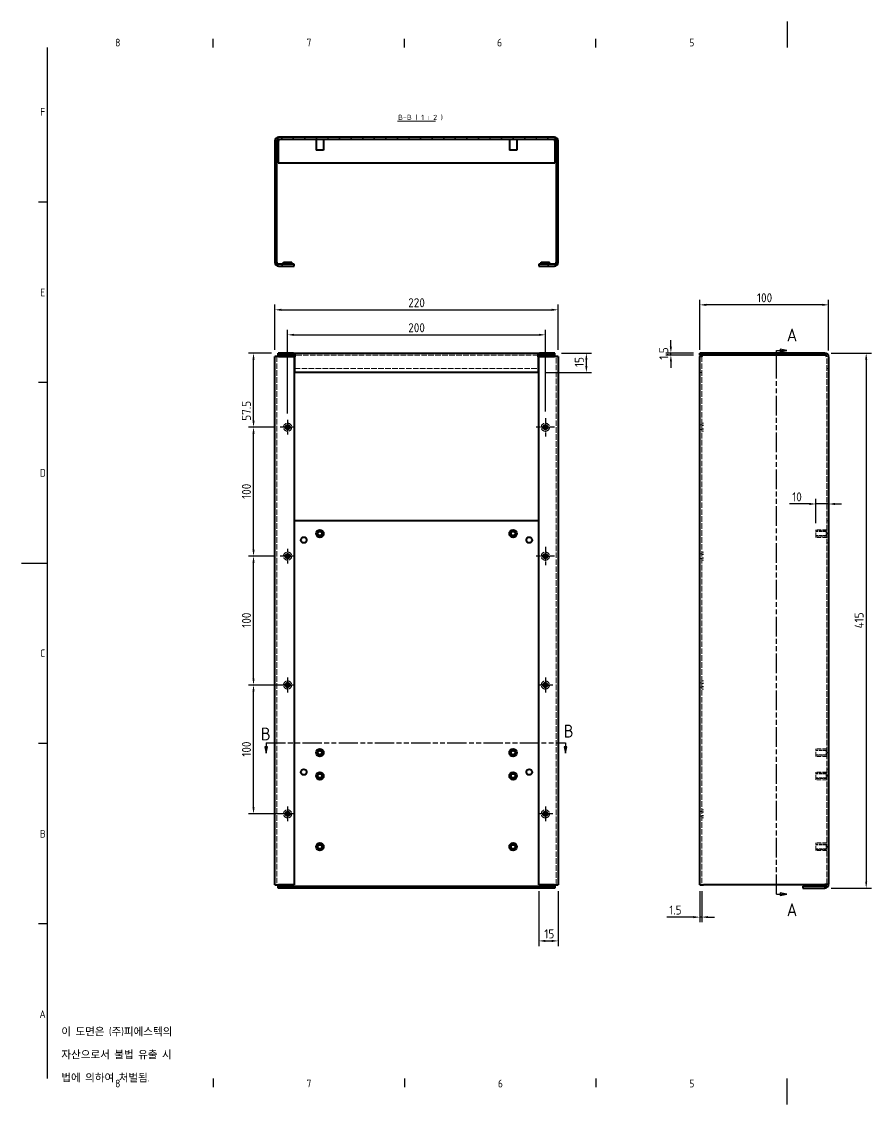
# Model space of a CAD drawing. Header units: millimetres. Extents: x 0 to 1188, y 0 to 840.
# Drawn here: x 0 to 659, y 0 to 840 of the extents above; entities that cross this region are included whole.
import ezdxf

# ---------------------------------------------------------------- set-up
doc = ezdxf.new("R2010")
doc.units = ezdxf.units.MM
doc.header["$LTSCALE"] = 2
for name, pattern in [('CHAIN', [0.3543, 0.2362, -0.0295, 0.0591, -0.0295]), ('DASHED', [0.2067, 0.1654, -0.0413]), ('DOUBLE_DASH_CHAIN', [1.2403, 0.6614, -0.0827, 0.1654, -0.0827, 0.1654, -0.0827])]:
    doc.linetypes.add(name, pattern=pattern)
doc.layers.get('0').update_dxf_attribs({"color": 3, "lineweight": 25})
for name, color, linetype, lineweight in [('가려진 것(ISO)', 2, 'DASHED', 18), ('가려진 좁은 것(ISO)', 2, 'DASHED', 18), ('가시적인 것(ISO)', 3, 'Continuous', 40), ('가시적인 좁은 것(ISO)', 3, 'Continuous', 35), ('경계(ISO)', 7, 'Continuous', 25), ('기호(ISO)', 5, 'Continuous', 25), ('단면선(ISO)', 7, 'CHAIN', 25), ('중심 표식(ISO)', 1, 'Continuous', 25), ('치수(ISO)', 2, 'Continuous', 25), ('해치(ISO)', 7, 'Continuous', 18)]:
    doc.layers.add(name, color=color, linetype=linetype, lineweight=lineweight)
doc.styles.add('문자 텍스트_PSTEK_POSCO', font='isocp.shx')
doc.styles.add('부품번호텍스트_PSTEK_POSCO', font='isocp.shx')
doc.styles.add('치수 텍스트_PSTEK_POSCO', font='isocp.shx')
doc.styles.add('텍스트 스타일466', font='isocp.shx')
doc.dimstyles.new('치수_PSTEK_POSCO', dxfattribs={"dimscale": 2, "dimtxt": 3.5, "dimasz": 2.5, "dimexe": 2, "dimexo": 2.5, "dimgap": 1, "dimtad": 1, "dimrnd": 1e-08, "dimdsep": 46, "dimtxsty": '치수 텍스트_PSTEK_POSCO', "dimcen": 0.09, "dimdle": 10, "dimclrd": 7, "dimclre": 7, "dimclrt": 2, "dimadec": 1, "dimazin": 2, "dimtfac": 1, "dimtmove": 0, "dimatfit": 3, "dimfxl": 0, "dimtolj": 1, "dimlwd": -1, "dimlwe": -1, "dimarcsym": 0})

# ---------------------------------------------------------------- blocks, each defined once
blk = doc.blocks.new('경계 Default Border')
at = {"layer": '경계(ISO)'}
for p, q in [((74.25, 410), (74.25, 413.4)), ((148.5, 410), (148.5, 413.4)), ((222.75, 410), (222.75, 413.4)), ((10, 350), (6.6, 350)), ((10, 280), (6.6, 280)), ((10, 140), (6.6, 140)), ((10, 70), (6.6, 70)), ((74.25, 10), (74.25, 6.6)), ((148.5, 10), (148.5, 6.6)), ((222.75, 10), (222.75, 6.6))]:
    blk.add_line(p, q, dxfattribs=at)
at = {"layer": '경계(ISO)', "flags": 128}
for points in [[(297, 420), (297, 410)], [(10, 10), (10, 410)], [(0, 210), (10, 210)], [(297, 0), (297, 10)]]:
    blk.add_lwpolyline(points, dxfattribs=at)
at = {"layer": '경계(ISO)', "color": 2, "char_height": 3, "attachment_point": 7, "style": '문자 텍스트_PSTEK_POSCO'}
for s, insert in [('8', (36.27, 410.37)), ('7', (110.52, 410.39)), ('6', (184.46, 410.37)), ('5', (259.02, 410.37)), ('F', (7.24, 383.5)), ('E', (7.24, 313.47)), ('D', (7.08, 243.47)), ('C', (7.24, 173.47)), ('B', (7.08, 103.47)), ('A', (6.91, 33.49)), ('8', (36.27, 6.57)), ('7', (110.52, 6.59)), ('6', (184.77, 6.57)), ('5', (259.02, 6.57))]:
    blk.add_mtext(s, dxfattribs=dict(at, insert=insert))
blk = doc.blocks.new('2dTransSection0')
at = {"layer": '단면선(ISO)', "linetype": 'DOUBLE_DASH_CHAIN', "ltscale": 5.760441}
blk.add_line((292.84, 81.49), (292.84, 292.45), dxfattribs=at)
at = {"layer": '단면선(ISO)', "linetype": 'Continuous'}
for p, q in [((292.84, 288.68), (292.84, 292.45)), ((292.84, 292.45), (294.34, 292.45)), ((296.84, 292.45), (294.34, 292.95)), ((294.34, 292.95), (294.34, 291.95)), ((294.34, 292.45), (296.84, 292.45)), ((294.34, 291.95), (296.84, 292.45)), ((292.84, 81.49), (292.84, 85.26)), ((292.84, 81.49), (294.34, 81.49)), ((296.84, 81.49), (294.34, 81.99)), ((294.34, 81.99), (294.34, 80.99)), ((294.34, 81.49), (296.84, 81.49)), ((294.34, 80.99), (296.84, 81.49))]:
    blk.add_line(p, q, dxfattribs=at)
at = {"layer": '단면선(ISO)', "linetype": 'Continuous', "flags": 128}
for points in [[(294.34, 291.95), (296.84, 292.45)], [(294.34, 80.99), (296.84, 81.49)]]:
    blk.add_lwpolyline(points, dxfattribs=at)
at = {"layer": '단면선(ISO)'}
for points in [[(294.34, 291.95), (296.84, 292.45), (294.34, 292.95), (294.34, 291.95)], [(294.34, 80.99), (296.84, 81.49), (294.34, 81.99), (294.34, 80.99)]]:
    blk.add_solid(points, dxfattribs=at)
at = {"layer": '단면선(ISO)', "char_height": 5, "attachment_point": 7, "style": '부품번호텍스트_PSTEK_POSCO'}
for insert in [(296.87, 295.95), (296.87, 72.97)]:
    blk.add_mtext('A', dxfattribs=dict(at, insert=insert))
blk = doc.blocks.new('*D23')
at = {"layer": 'Defpoints', "color": 0}
for p in [(179.93, 325.34), (206.4, 325.34), (206.4, 225.34)]:
    blk.add_point(p, dxfattribs=at)
at = {"layer": '치수(ISO)', "color": 7}
for p, q in [((201.4, 325.34), (175.93, 325.34)), ((179.93, 230.34), (179.93, 320.34)), ((201.4, 225.34), (175.93, 225.34))]:
    blk.add_line(p, q, dxfattribs=at)
for points in [[(179.1, 320.34), (180.76, 320.34), (179.93, 325.34)], [(179.1, 230.34), (180.76, 230.34), (179.93, 225.34)]]:
    blk.add_solid(points, dxfattribs=at)
at = {"layer": '치수(ISO)', "color": 2, "insert": (174.43, 269.72), "char_height": 7, "attachment_point": 4, "rotation": 90, "style": '치수 텍스트_PSTEK_POSCO'}
blk.add_mtext('\\A1;100', dxfattribs=at)
blk = doc.blocks.new('*D24')
at = {"layer": 'Defpoints', "color": 0}
for p in [(179.93, 582.84), (198.96, 582.84), (200.65, 525.34)]:
    blk.add_point(p, dxfattribs=at)
at = {"layer": '치수(ISO)', "color": 7}
for p, q in [((193.96, 582.84), (175.93, 582.84)), ((179.93, 530.34), (179.93, 577.84)), ((195.65, 525.34), (175.93, 525.34))]:
    blk.add_line(p, q, dxfattribs=at)
for points in [[(179.1, 577.84), (180.76, 577.84), (179.93, 582.84)], [(179.1, 530.34), (180.76, 530.34), (179.93, 525.34)]]:
    blk.add_solid(points, dxfattribs=at)
at = {"layer": '치수(ISO)', "color": 2, "insert": (174.43, 530.37), "char_height": 7, "attachment_point": 4, "rotation": 90, "style": '치수 텍스트_PSTEK_POSCO'}
blk.add_mtext('\\A1;57.5', dxfattribs=at)
blk = doc.blocks.new('*D25')
at = {"layer": 'Defpoints', "color": 0}
for p in [(179.93, 525.34), (200.65, 525.34), (200.65, 425.34)]:
    blk.add_point(p, dxfattribs=at)
at = {"layer": '치수(ISO)', "color": 7}
for p, q in [((195.65, 525.34), (175.93, 525.34)), ((179.93, 430.34), (179.93, 520.34)), ((195.65, 425.34), (175.93, 425.34))]:
    blk.add_line(p, q, dxfattribs=at)
for points in [[(179.1, 520.34), (180.76, 520.34), (179.93, 525.34)], [(179.1, 430.34), (180.76, 430.34), (179.93, 425.34)]]:
    blk.add_solid(points, dxfattribs=at)
at = {"layer": '치수(ISO)', "color": 2, "insert": (174.43, 469.76), "char_height": 7, "attachment_point": 4, "rotation": 90, "style": '치수 텍스트_PSTEK_POSCO'}
blk.add_mtext('\\A1;100', dxfattribs=at)
blk = doc.blocks.new('*D26')
at = {"layer": 'Defpoints', "color": 0}
for p in [(179.93, 425.34), (200.65, 425.34), (206.4, 325.34)]:
    blk.add_point(p, dxfattribs=at)
at = {"layer": '치수(ISO)', "color": 7}
for p, q in [((195.65, 425.34), (175.93, 425.34)), ((179.93, 330.34), (179.93, 420.34)), ((201.4, 325.34), (175.93, 325.34))]:
    blk.add_line(p, q, dxfattribs=at)
for points in [[(179.1, 420.34), (180.76, 420.34), (179.93, 425.34)], [(179.1, 330.34), (180.76, 330.34), (179.93, 325.34)]]:
    blk.add_solid(points, dxfattribs=at)
at = {"layer": '치수(ISO)', "color": 2, "insert": (174.43, 369.76), "char_height": 7, "attachment_point": 4, "rotation": 90, "style": '치수 텍스트_PSTEK_POSCO'}
blk.add_mtext('\\A1;100', dxfattribs=at)
blk = doc.blocks.new('*D27')
at = {"layer": 'Defpoints', "color": 0}
for p in [(406.4, 597.02), (206.4, 531.09), (406.4, 532.49)]:
    blk.add_point(p, dxfattribs=at)
at = {"layer": '치수(ISO)', "color": 7}
for p, q in [((206.4, 536.09), (206.4, 601.02)), ((211.4, 597.02), (401.4, 597.02)), ((406.4, 537.49), (406.4, 601.02))]:
    blk.add_line(p, q, dxfattribs=at)
for points in [[(211.4, 597.85), (211.4, 596.19), (206.4, 597.02)], [(401.4, 597.85), (401.4, 596.19), (406.4, 597.02)]]:
    blk.add_solid(points, dxfattribs=at)
at = {"layer": '치수(ISO)', "color": 2, "insert": (300, 602.52), "char_height": 7, "attachment_point": 4, "style": '치수 텍스트_PSTEK_POSCO'}
blk.add_mtext('\\A1;200', dxfattribs=at)
blk = doc.blocks.new('*D28')
at = {"layer": 'Defpoints', "color": 0}
for p in [(416.4, 616.43), (196.4, 580.28), (416.4, 580.28)]:
    blk.add_point(p, dxfattribs=at)
at = {"layer": '치수(ISO)', "color": 7}
for p, q in [((196.4, 585.28), (196.4, 620.43)), ((201.4, 616.43), (411.4, 616.43)), ((416.4, 585.28), (416.4, 620.43))]:
    blk.add_line(p, q, dxfattribs=at)
for points in [[(201.4, 617.27), (201.4, 615.6), (196.4, 616.43)], [(411.4, 617.27), (411.4, 615.6), (416.4, 616.43)]]:
    blk.add_solid(points, dxfattribs=at)
at = {"layer": '치수(ISO)', "color": 2, "insert": (300, 621.93), "char_height": 7, "attachment_point": 4, "style": '치수 텍스트_PSTEK_POSCO'}
blk.add_mtext('\\A1;220', dxfattribs=at)
blk = doc.blocks.new('*D29')
at = {"layer": 'Defpoints', "color": 0}
for p in [(526.23, 620.28), (526.23, 580.28), (626.23, 579.84)]:
    blk.add_point(p, dxfattribs=at)
at = {"layer": '치수(ISO)', "color": 7}
for p, q in [((526.23, 585.28), (526.23, 624.28)), ((626.23, 584.84), (626.23, 624.28)), ((621.23, 620.28), (531.23, 620.28))]:
    blk.add_line(p, q, dxfattribs=at)
for points in [[(531.23, 621.12), (531.23, 619.45), (526.23, 620.28)], [(621.23, 621.12), (621.23, 619.45), (626.23, 620.28)]]:
    blk.add_solid(points, dxfattribs=at)
at = {"layer": '치수(ISO)', "color": 2, "insert": (570.63, 625.78), "char_height": 7, "attachment_point": 4, "style": '치수 텍스트_PSTEK_POSCO'}
blk.add_mtext('\\A1;100', dxfattribs=at)
blk = doc.blocks.new('*D30')
at = {"layer": 'Defpoints', "color": 0}
for p in [(413.83, 582.84), (438.21, 582.84), (400.9, 567.84)]:
    blk.add_point(p, dxfattribs=at)
at = {"layer": '치수(ISO)', "color": 7}
for p, q in [((418.83, 582.84), (442.21, 582.84)), ((438.21, 572.84), (438.21, 577.84)), ((405.9, 567.84), (442.21, 567.84))]:
    blk.add_line(p, q, dxfattribs=at)
for points in [[(437.38, 577.84), (439.04, 577.84), (438.21, 582.84)], [(437.38, 572.84), (439.04, 572.84), (438.21, 567.84)]]:
    blk.add_solid(points, dxfattribs=at)
at = {"layer": '치수(ISO)', "color": 2, "insert": (432.71, 572.05), "char_height": 7, "attachment_point": 4, "rotation": 90, "style": '치수 텍스트_PSTEK_POSCO'}
blk.add_mtext('\\A1;15', dxfattribs=at)
blk = doc.blocks.new('*D31')
at = {"layer": 'Defpoints', "color": 0}
for p in [(623.23, 582.84), (623.23, 167.84), (655.36, 167.84)]:
    blk.add_point(p, dxfattribs=at)
at = {"layer": '치수(ISO)', "color": 7}
for p, q in [((628.23, 582.84), (659.36, 582.84)), ((655.36, 577.84), (655.36, 172.84)), ((628.23, 167.84), (659.36, 167.84))]:
    blk.add_line(p, q, dxfattribs=at)
for points in [[(654.53, 577.84), (656.19, 577.84), (655.36, 582.84)], [(654.53, 172.84), (656.19, 172.84), (655.36, 167.84)]]:
    blk.add_solid(points, dxfattribs=at)
at = {"layer": '치수(ISO)', "color": 2, "insert": (649.86, 369.25), "char_height": 7, "attachment_point": 4, "rotation": 90, "style": '치수 텍스트_PSTEK_POSCO'}
blk.add_mtext('\\A1;415', dxfattribs=at)
blk = doc.blocks.new('*D41')
at = {"layer": 'Defpoints', "color": 0}
for p in [(401.4, 170.41), (416.4, 170.41), (416.4, 126.79)]:
    blk.add_point(p, dxfattribs=at)
at = {"layer": '치수(ISO)', "color": 7}
for p, q in [((401.4, 165.41), (401.4, 122.79)), ((416.4, 165.41), (416.4, 122.79)), ((406.4, 126.79), (411.4, 126.79))]:
    blk.add_line(p, q, dxfattribs=at)
for points in [[(406.4, 127.62), (406.4, 125.95), (401.4, 126.79)], [(411.4, 127.62), (411.4, 125.95), (416.4, 126.79)]]:
    blk.add_solid(points, dxfattribs=at)
at = {"layer": '치수(ISO)', "color": 2, "insert": (405.6, 132.29), "char_height": 7, "attachment_point": 4, "style": '치수 텍스트_PSTEK_POSCO'}
blk.add_mtext('\\A1;15', dxfattribs=at)
blk = doc.blocks.new('*D42')
at = {"layer": 'Defpoints', "color": 0}
for p in [(526.23, 170.41), (527.73, 170.41), (527.73, 145.26)]:
    blk.add_point(p, dxfattribs=at)
at = {"layer": '치수(ISO)', "color": 7}
for p, q in [((526.23, 165.41), (526.23, 141.26)), ((527.73, 165.41), (527.73, 141.26)), ((521.23, 145.26), (500.53, 145.26)), ((527.73, 145.26), (526.23, 145.26)), ((532.73, 145.26), (537.73, 145.26))]:
    blk.add_line(p, q, dxfattribs=at)
for points in [[(521.23, 146.09), (521.23, 144.42), (526.23, 145.26)], [(532.73, 146.09), (532.73, 144.42), (527.73, 145.26)]]:
    blk.add_solid(points, dxfattribs=at)
at = {"layer": '치수(ISO)', "color": 2, "insert": (502.53, 150.76), "char_height": 7, "attachment_point": 4, "style": '치수 텍스트_PSTEK_POSCO'}
blk.add_mtext('\\A1;1.5', dxfattribs=at)
blk = doc.blocks.new('*D43')
at = {"layer": 'Defpoints', "color": 0}
for p in [(503.8, 582.84), (526.23, 582.84), (526.23, 581.34)]:
    blk.add_point(p, dxfattribs=at)
at = {"layer": '치수(ISO)', "color": 7}
for p, q in [((503.8, 587.84), (503.8, 592.84)), ((521.23, 582.84), (499.8, 582.84)), ((521.23, 581.34), (499.8, 581.34)), ((503.8, 581.34), (503.8, 582.84)), ((503.8, 576.34), (503.8, 571.34))]:
    blk.add_line(p, q, dxfattribs=at)
for points in [[(502.96, 587.84), (504.63, 587.84), (503.8, 582.84)], [(502.96, 576.34), (504.63, 576.34), (503.8, 581.34)]]:
    blk.add_solid(points, dxfattribs=at)
at = {"layer": '치수(ISO)', "color": 2, "insert": (498.3, 577.75), "char_height": 7, "attachment_point": 4, "rotation": 90, "style": '치수 텍스트_PSTEK_POSCO'}
blk.add_mtext('\\A1;1.5', dxfattribs=at)
blk = doc.blocks.new('*D44')
at = {"layer": 'Defpoints', "color": 0}
for p in [(626.23, 465.79), (616.23, 445.79), (626.23, 413.84)]:
    blk.add_point(p, dxfattribs=at)
at = {"layer": '치수(ISO)', "color": 7}
for p, q in [((611.23, 465.79), (595.93, 465.79)), ((616.23, 450.79), (616.23, 469.79)), ((626.23, 465.79), (616.23, 465.79)), ((631.23, 465.79), (636.23, 465.79))]:
    blk.add_line(p, q, dxfattribs=at)
for points in [[(611.23, 466.63), (611.23, 464.96), (616.23, 465.79)], [(631.23, 466.63), (631.23, 464.96), (626.23, 465.79)]]:
    blk.add_solid(points, dxfattribs=at)
at = {"layer": '치수(ISO)', "color": 2, "insert": (597.93, 471.29), "char_height": 7, "attachment_point": 4, "style": '치수 텍스트_PSTEK_POSCO'}
blk.add_mtext('\\A1;10', dxfattribs=at)
blk = doc.blocks.new('2dTransSection1')
at = {"layer": '단면선(ISO)', "linetype": 'Continuous'}
for p, q in [((94.4, 138.7), (94.9, 136.2)), ((95.4, 138.7), (94.4, 138.7)), ((94.9, 140.2), (98.55, 140.2)), ((94.9, 140.2), (94.9, 138.7)), ((94.9, 138.7), (94.9, 136.2)), ((94.9, 136.2), (95.4, 138.7)), ((207.31, 140.2), (210.97, 140.2)), ((210.47, 138.7), (210.97, 136.2)), ((211.47, 138.7), (210.47, 138.7)), ((210.97, 140.2), (210.97, 138.7)), ((210.97, 138.7), (210.97, 136.2)), ((210.97, 136.2), (211.47, 138.7))]:
    blk.add_line(p, q, dxfattribs=at)
at = {"layer": '단면선(ISO)', "linetype": 'DOUBLE_DASH_CHAIN', "ltscale": 5.664881}
blk.add_line((94.9, 140.2), (210.97, 140.2), dxfattribs=at)
at = {"layer": '단면선(ISO)', "linetype": 'Continuous', "flags": 128}
for points in [[(94.4, 138.7), (94.9, 136.2)], [(210.47, 138.7), (210.97, 136.2)]]:
    blk.add_lwpolyline(points, dxfattribs=at)
at = {"layer": '단면선(ISO)'}
for points in [[(94.4, 138.7), (94.9, 136.2), (95.4, 138.7), (94.4, 138.7)], [(210.47, 138.7), (210.97, 136.2), (211.47, 138.7), (210.47, 138.7)]]:
    blk.add_solid(points, dxfattribs=at)
at = {"layer": '단면선(ISO)', "char_height": 5, "attachment_point": 7, "style": '부품번호텍스트_PSTEK_POSCO'}
for insert in [(210.33, 142.28), (92.81, 141.18)]:
    blk.add_mtext('B', dxfattribs=dict(at, insert=insert))

msp = doc.modelspace()

# ---------------------------------------------------------------- hatches: boundary and pattern name
at = {"layer": '해치(ISO)'}
h = msp.add_hatch(dxfattribs=at)
h.set_pattern_fill('ANSI31', color=256, scale=50.8, style=0)
h.set_pattern_definition([(45, (0, 0), (-4.49013, 4.49013), [])])
edge = h.paths.add_edge_path()
edge.add_line((211.395, 651.848), (199.395, 651.848))
edge.add_ellipse((199.395, 653.348), major_axis=(0, -1.5), ratio=1, start_angle=270, end_angle=360, ccw=False)
edge.add_line((197.895, 653.348), (197.895, 747.348))
edge.add_ellipse((199.395, 747.348), major_axis=(-1.5, 0), ratio=1, start_angle=270, end_angle=360, ccw=False)
edge.add_line((199.395, 748.848), (413.395, 748.848))
edge.add_ellipse((413.395, 747.348), major_axis=(0, 1.5), ratio=1, start_angle=270, end_angle=360, ccw=False)
edge.add_line((414.895, 747.348), (414.895, 653.348))
edge.add_ellipse((413.395, 653.348), major_axis=(1.5, 0), ratio=1, start_angle=270, end_angle=360, ccw=False)
edge.add_line((413.395, 651.848), (401.395, 651.848))
edge.add_line((401.395, 651.848), (401.395, 650.348))
edge.add_line((401.395, 650.348), (413.395, 650.348))
edge.add_ellipse((413.395, 653.348), major_axis=(0, -3), ratio=1, start_angle=0, end_angle=90)
edge.add_line((416.395, 653.348), (416.395, 747.348))
edge.add_ellipse((413.395, 747.348), major_axis=(3, 0), ratio=1, start_angle=0, end_angle=90)
edge.add_line((413.395, 750.348), (199.395, 750.348))
edge.add_ellipse((199.395, 747.348), major_axis=(0, 3), ratio=1, start_angle=0, end_angle=90)
edge.add_line((196.395, 747.348), (196.395, 653.348))
edge.add_ellipse((199.395, 653.348), major_axis=(-3, 0), ratio=1, start_angle=0, end_angle=90)
edge.add_line((199.395, 650.348), (211.395, 650.348))
edge.add_line((211.395, 650.348), (211.395, 651.848))

# ---------------------------------------------------------------- linework, layer by layer
at = {"layer": '가려진 것(ISO)', "ltscale": 13.045816}
for p, q in [((197.895, 580.284), (197.895, 170.405)), ((414.895, 170.405), (414.895, 580.284)), ((527.735, 580.284), (527.735, 170.405))]:
    msp.add_line(p, q, dxfattribs=at)
at = {"layer": '가려진 것(ISO)', "ltscale": 1.428422}
for p, q in [((199.395, 581.344), (199.395, 582.844)), ((413.395, 581.344), (413.395, 582.844)), ((529.235, 582.844), (529.235, 581.344)), ((527.735, 567.844), (526.235, 567.844)), ((624.735, 570.844), (626.235, 570.844)), ((527.735, 527.094), (526.235, 527.094)), ((527.735, 523.594), (526.235, 523.594)), ((527.735, 528.494), (529.235, 528.494)), ((529.235, 526.844), (527.735, 526.844)), ((527.735, 526.574), (529.235, 526.574)), ((527.735, 524.115), (529.235, 524.115)), ((527.735, 523.844), (529.235, 523.844)), ((527.735, 522.194), (529.235, 522.194)), ((624.735, 452.844), (626.235, 452.844)), ((626.235, 440.094), (624.735, 440.094)), ((527.735, 428.494), (529.235, 428.494)), ((626.235, 435.594), (624.735, 435.594)), ((527.735, 427.094), (526.235, 427.094)), ((527.735, 423.594), (526.235, 423.594)), ((529.235, 426.844), (527.735, 426.844)), ((527.735, 426.574), (529.235, 426.574)), ((527.735, 424.115), (529.235, 424.115)), ((527.735, 423.844), (529.235, 423.844)), ((527.735, 422.194), (529.235, 422.194)), ((527.735, 328.494), (529.235, 328.494)), ((527.735, 327.094), (526.235, 327.094)), ((527.735, 323.594), (526.235, 323.594)), ((529.235, 326.844), (527.735, 326.844)), ((527.735, 326.574), (529.235, 326.574)), ((527.735, 324.115), (529.235, 324.115)), ((527.735, 323.844), (529.235, 323.844)), ((527.735, 322.194), (529.235, 322.194)), ((626.235, 260.094), (624.735, 260.094)), ((626.235, 255.594), (624.735, 255.594)), ((527.735, 227.094), (526.235, 227.094)), ((527.735, 228.494), (529.235, 228.494)), ((529.235, 226.844), (527.735, 226.844)), ((527.735, 223.594), (526.235, 223.594)), ((527.735, 226.574), (529.235, 226.574)), ((527.735, 224.115), (529.235, 224.115)), ((527.735, 223.844), (529.235, 223.844)), ((527.735, 222.194), (529.235, 222.194)), ((199.395, 169.344), (199.395, 167.844)), ((413.395, 169.344), (413.395, 167.844))]:
    msp.add_line(p, q, dxfattribs=at)
at = {"layer": '가려진 것(ISO)', "ltscale": 13.062409}
for p, q in [((400.895, 581.344), (211.895, 581.344)), ((211.895, 570.844), (400.895, 570.844))]:
    msp.add_line(p, q, dxfattribs=at)
at = {"layer": '가려진 것(ISO)', "ltscale": 13.017849}
msp.add_line((624.735, 170.844), (624.735, 579.844), dxfattribs=at)
at = {"layer": '가려진 것(ISO)', "ltscale": 11.209118}
for p, q in [((616.235, 439.894), (616.235, 445.794)), ((616.235, 269.894), (616.235, 275.794)), ((616.235, 251.894), (616.235, 257.794)), ((616.235, 196.894), (616.235, 202.794))]:
    msp.add_line(p, q, dxfattribs=at)
at = {"layer": '가려진 것(ISO)', "ltscale": 10.2806}
for p, q in [((624.735, 445.794), (616.235, 445.794)), ((624.735, 439.894), (616.235, 439.894)), ((624.735, 275.794), (616.235, 275.794)), ((624.735, 269.894), (616.235, 269.894)), ((624.735, 257.794), (616.235, 257.794)), ((624.735, 251.894), (616.235, 251.894)), ((624.735, 202.794), (616.235, 202.794)), ((624.735, 196.894), (616.235, 196.894))]:
    msp.add_line(p, q, dxfattribs=at)
at = {"layer": '가려진 것(ISO)', "ltscale": 7.618686}
for p, q in [((624.235, 444.844), (616.235, 444.844)), ((624.235, 444.465), (616.235, 444.465)), ((624.235, 441.223), (616.235, 441.223)), ((616.235, 440.844), (624.235, 440.844)), ((624.235, 274.844), (616.235, 274.844)), ((624.235, 274.465), (616.235, 274.465)), ((624.235, 271.223), (616.235, 271.223)), ((616.235, 270.844), (624.235, 270.844)), ((624.235, 256.844), (616.235, 256.844)), ((624.235, 256.465), (616.235, 256.465)), ((624.235, 253.223), (616.235, 253.223)), ((616.235, 252.844), (624.235, 252.844)), ((624.235, 201.844), (616.235, 201.844)), ((624.235, 201.465), (616.235, 201.465)), ((624.235, 198.223), (616.235, 198.223)), ((616.235, 197.844), (624.235, 197.844))]:
    msp.add_line(p, q, dxfattribs=at)
at = {"layer": '가려진 것(ISO)', "ltscale": 5.983681}
for p, q in [((624.235, 444.844), (624.235, 440.844)), ((624.235, 274.844), (624.235, 270.844)), ((624.235, 256.844), (624.235, 252.844)), ((624.235, 201.844), (624.235, 197.844))]:
    msp.add_line(p, q, dxfattribs=at)
at = {"layer": '가려진 것(ISO)', "ltscale": 1.800898}
for p, q in [((625.209, 442.844), (624.235, 444.465)), ((625.209, 442.844), (624.235, 441.223)), ((625.209, 272.844), (624.235, 274.465)), ((625.209, 272.844), (624.235, 271.223)), ((625.209, 254.844), (624.235, 256.465)), ((625.209, 254.844), (624.235, 253.223)), ((625.209, 199.844), (624.235, 201.465)), ((625.209, 199.844), (624.235, 198.223))]:
    msp.add_line(p, q, dxfattribs=at)
at = {"layer": '가려진 것(ISO)', "ltscale": 11.969058}
for centre in [(206.395, 525.344), (406.395, 525.344), (206.395, 425.344), (406.395, 425.344), (206.395, 325.344), (406.395, 325.344), (206.395, 225.344), (406.395, 225.344)]:
    msp.add_circle(centre, 3.15, dxfattribs=at)
at = {"layer": '가려진 것(ISO)', "ltscale": 0.419815}
msp.add_arc((529.235, 579.844), 3, 171.578942, 180, dxfattribs=at)
at = {"layer": '가려진 것(ISO)', "ltscale": 2.991791}
msp.add_arc((529.235, 579.844), 3, 90, 150, dxfattribs=at)
at = {"layer": '가려진 것(ISO)', "ltscale": 0.42453}
msp.add_arc((529.235, 579.844), 1.5, 162.968752, 180, dxfattribs=at)
at = {"layer": '가려진 좁은 것(ISO)', "ltscale": 1.428422}
msp.add_line((527.735, 579.844), (526.235, 579.844), dxfattribs=at)
at = {"layer": '가시적인 것(ISO)'}
for p, q in [((413.395, 750.348), (199.395, 750.348)), ((199.395, 748.848), (413.395, 748.848)), ((199.395, 748.848), (199.395, 747.348)), ((228.445, 748.848), (228.445, 740.348)), ((234.345, 748.848), (234.345, 740.348)), ((378.445, 748.848), (378.445, 740.348)), ((384.345, 748.848), (384.345, 740.348)), ((413.395, 748.848), (413.395, 747.348)), ((196.395, 747.348), (196.395, 653.348)), ((197.895, 653.348), (197.895, 747.348)), ((198.956, 747.348), (198.956, 730.348)), ((199.395, 747.348), (198.956, 747.348)), ((234.345, 740.348), (228.445, 740.348)), ((384.345, 740.348), (378.445, 740.348)), ((413.395, 747.348), (413.835, 747.348)), ((413.835, 747.348), (413.835, 730.348)), ((414.895, 747.348), (414.895, 653.348)), ((416.395, 653.348), (416.395, 747.348)), ((198.956, 730.348), (413.835, 730.348)), ((211.395, 651.848), (199.395, 651.848)), ((199.395, 650.348), (211.395, 650.348)), ((203.245, 653.348), (209.545, 653.348)), ((203.245, 651.848), (203.245, 653.348)), ((209.545, 651.848), (209.545, 653.348)), ((211.395, 650.348), (211.395, 651.848)), ((413.395, 651.848), (401.395, 651.848)), ((401.395, 651.848), (401.395, 650.348)), ((401.395, 650.348), (413.395, 650.348)), ((403.245, 653.348), (409.545, 653.348)), ((403.245, 651.848), (403.245, 653.348)), ((409.545, 651.848), (409.545, 653.348)), ((199.395, 580.284), (196.395, 580.284)), ((196.395, 170.405), (196.395, 580.284)), ((210.895, 582.844), (198.956, 582.844)), ((198.956, 581.344), (198.956, 582.844)), ((210.895, 581.344), (198.956, 581.344)), ((199.395, 580.284), (199.395, 581.344)), ((199.395, 580.284), (211.395, 580.284)), ((210.895, 582.844), (211.895, 582.844)), ((210.895, 581.344), (210.895, 582.844)), ((211.895, 581.344), (210.895, 581.344)), ((211.395, 580.284), (211.395, 170.405)), ((211.895, 582.844), (400.895, 582.844)), ((211.895, 582.844), (211.895, 579.844)), ((211.895, 567.844), (211.895, 579.844)), ((400.895, 579.844), (400.895, 582.844)), ((400.895, 582.844), (401.895, 582.844)), ((401.895, 581.344), (400.895, 581.344)), ((400.895, 579.844), (400.895, 567.844)), ((401.395, 580.284), (413.395, 580.284)), ((401.395, 170.405), (401.395, 580.284)), ((401.895, 582.844), (401.895, 581.344)), ((413.835, 582.844), (401.895, 582.844)), ((413.835, 581.344), (401.895, 581.344)), ((413.395, 580.284), (413.395, 581.344)), ((416.395, 580.284), (413.395, 580.284)), ((413.835, 581.344), (413.835, 582.844)), ((416.395, 580.284), (416.395, 170.405)), ((623.235, 582.844), (526.235, 582.844)), ((526.235, 581.344), (526.235, 582.844)), ((623.235, 581.344), (526.235, 581.344)), ((526.235, 170.405), (526.235, 580.284)), ((623.235, 581.344), (623.235, 582.844)), ((626.235, 579.844), (626.235, 170.844)), ((211.395, 570.844), (211.895, 570.844)), ((400.895, 567.844), (211.895, 567.844)), ((400.895, 570.844), (401.395, 570.844)), ((401.395, 452.844), (211.395, 452.844)), ((196.395, 170.405), (199.395, 170.405)), ((198.956, 169.344), (413.835, 169.344)), ((198.956, 167.844), (198.956, 169.344)), ((199.395, 170.405), (199.395, 169.344)), ((211.395, 170.405), (199.395, 170.405)), ((413.395, 170.405), (401.395, 170.405)), ((413.395, 170.405), (413.395, 169.344)), ((413.395, 170.405), (416.395, 170.405)), ((413.835, 169.344), (413.835, 167.844)), ((526.235, 170.405), (529.235, 170.405)), ((623.235, 170.405), (529.235, 170.405)), ((623.235, 169.344), (606.235, 169.344)), ((606.235, 169.344), (606.235, 167.844)), ((623.235, 170.844), (623.235, 170.405)), ((623.235, 170.844), (626.235, 170.844)), ((623.235, 169.344), (623.235, 167.844)), ((413.835, 167.844), (198.956, 167.844)), ((606.235, 167.844), (623.235, 167.844))]:
    msp.add_line(p, q, dxfattribs=at)
for centre, radius in [((206.395, 525.344), 1.75), ((206.395, 525.344), 1.23), ((406.395, 525.344), 1.75), ((406.395, 525.344), 1.23), ((231.395, 442.844), 2.95), ((381.395, 442.844), 2.95), ((218.895, 437.844), 2.25), ((231.395, 442.844), 1.621), ((381.395, 442.844), 1.621), ((393.895, 437.844), 2.25), ((206.395, 425.344), 1.75), ((206.395, 425.344), 1.23), ((406.395, 425.344), 1.75), ((406.395, 425.344), 1.23), ((206.395, 325.344), 1.75), ((206.395, 325.344), 1.23), ((406.395, 325.344), 1.75), ((406.395, 325.344), 1.23), ((231.395, 272.844), 2.95), ((231.395, 272.844), 1.621), ((381.395, 272.844), 2.95), ((381.395, 272.844), 1.621), ((218.895, 257.844), 2.25), ((231.395, 254.844), 2.95), ((231.395, 254.844), 1.621), ((381.395, 254.844), 2.95), ((381.395, 254.844), 1.621), ((393.895, 257.844), 2.25), ((206.395, 225.344), 1.75), ((406.395, 225.344), 1.75), ((206.395, 225.344), 1.23), ((406.395, 225.344), 1.23), ((231.395, 199.844), 2.95), ((381.395, 199.844), 2.95), ((231.395, 199.844), 1.621), ((381.395, 199.844), 1.621)]:
    msp.add_circle(centre, radius, dxfattribs=at)
for centre, radius, start, end in [((199.395, 747.348), 3, 90, 180), ((199.395, 747.348), 1.5, 90, 180), ((413.395, 747.348), 3, 0, 90), ((413.395, 747.348), 1.5, 0, 90), ((199.395, 653.348), 3, 180, 270), ((199.395, 653.348), 1.5, 180, 270), ((413.395, 653.348), 1.5, 270, 0), ((413.395, 653.348), 3, 270, 0), ((529.235, 579.844), 3, 150, 171.578942), ((529.235, 579.844), 1.5, 90, 162.968752), ((623.235, 579.844), 3, 0, 90), ((623.235, 579.844), 1.5, 0, 90), ((623.235, 170.844), 3, 270, 0), ((623.235, 170.844), 1.5, 270, 0)]:
    msp.add_arc(centre, radius, start, end, dxfattribs=at)
at = {"layer": '가시적인 좁은 것(ISO)'}
for centre, radius, start, end in [((206.395, 525.344), 1.5, 280, 190), ((406.395, 525.344), 1.5, 280, 190), ((231.395, 442.844), 2, 350, 260), ((381.395, 442.844), 2, 350, 260), ((206.395, 425.344), 1.5, 280, 190), ((406.395, 425.344), 1.5, 280, 190), ((206.395, 325.344), 1.5, 280, 190), ((406.395, 325.344), 1.5, 280, 190), ((231.395, 272.844), 2, 350, 260), ((381.395, 272.844), 2, 350, 260), ((231.395, 254.844), 2, 350, 260), ((381.395, 254.844), 2, 350, 260), ((206.395, 225.344), 1.5, 280, 190), ((406.395, 225.344), 1.5, 280, 190), ((231.395, 199.844), 2, 350, 260), ((381.395, 199.844), 2, 350, 260)]:
    msp.add_arc(centre, radius, start, end, dxfattribs=at)
at = {"layer": '기호(ISO)', "color": 7, "lineweight": 18}
msp.add_line((291.725, 762.906), (321.065, 762.906), dxfattribs=at)
at = {"layer": '중심 표식(ISO)', "linetype": 'CHAIN', "ltscale": 6.389343}
for p, q in [((206.395, 531.094), (206.395, 519.594)), ((212.145, 525.344), (200.645, 525.344)), ((206.395, 431.094), (206.395, 419.594)), ((212.145, 425.344), (200.645, 425.344)), ((206.395, 331.094), (206.395, 319.594)), ((406.395, 331.094), (406.395, 319.594)), ((212.145, 325.344), (200.645, 325.344)), ((412.145, 325.344), (400.645, 325.344)), ((206.395, 231.094), (206.395, 219.594)), ((406.395, 231.094), (406.395, 219.594)), ((212.145, 225.344), (200.645, 225.344)), ((412.145, 225.344), (400.645, 225.344))]:
    msp.add_line(p, q, dxfattribs=at)
at = {"layer": '중심 표식(ISO)', "linetype": 'CHAIN', "ltscale": 7.945033}
for p, q in [((406.395, 532.494), (406.395, 518.194)), ((413.545, 525.344), (399.245, 525.344)), ((406.395, 432.494), (406.395, 418.194)), ((413.545, 425.344), (399.245, 425.344))]:
    msp.add_line(p, q, dxfattribs=at)

# ---------------------------------------------------------------- block references
at = {"xscale": 2, "yscale": 2, "zscale": 2}
msp.add_blockref('경계 Default Border', (0, 0), dxfattribs=at)
at = {"layer": '단면선(ISO)', "xscale": 2, "yscale": 2, "zscale": 2}
for name in ['2dTransSection0', '2dTransSection1']:
    msp.add_blockref(name, (0, 0), dxfattribs=at)

# ---------------------------------------------------------------- texts
at = {"layer": '기호(ISO)', "color": 7, "insert": (292.141, 763.348), "char_height": 4, "attachment_point": 7, "style": '텍스트 스타일466'}
msp.add_mtext('B-B ( 1 : 2 )', dxfattribs=at)
at = {"layer": '기호(ISO)', "color": 7, "insert": (30.789, 38.294), "char_height": 6, "width": 103.28011, "attachment_point": 4, "line_spacing_factor": 1.78626, "style": '문자 텍스트_PSTEK_POSCO'}
msp.add_mtext('{이 도면은 (주)피에스텍의\\P자산으로서 불법 유출 시 \\P법에 의하여 처벌됨.}', dxfattribs=at)

# ---------------------------------------------------------------- dimensions: what is measured, and where the dimension line sits
at = {"layer": '치수(ISO)', "color": 7}
for base, p1, p2, angle, override, picture, middle in [((526.235, 620.284), (626.235, 579.844), (526.235, 580.284), 180, {"dimdec": 2, "dimtp": 0, "dimtm": 0, "dimtdec": 2, "dimtofl": 0, "dimatfit": 1}, '*D29', (576.235, 620.284)), ((406.395, 597.02), (206.395, 531.094), (406.395, 532.494), 180, {"dimdec": 2, "dimtp": 0, "dimtm": 0, "dimtdec": 2, "dimtofl": 0, "dimatfit": 1}, '*D27', (306.395, 597.02)), ((503.797, 582.844), (526.235, 581.344), (526.235, 582.844), 90, {"dimdec": 2, "dimtp": 0, "dimtm": 0, "dimtdec": 2, "dimtofl": 1, "dimatfit": 1}, '*D43', (503.797, 582.094)), ((179.929, 582.844), (200.645, 525.344), (198.956, 582.844), 90, {"dimdec": 2, "dimtp": 0, "dimtm": 0, "dimtdec": 2, "dimtofl": 0, "dimatfit": 1}, '*D24', (179.929, 537.864)), ((438.211, 582.844), (400.895, 567.844), (413.835, 582.844), 90, {"dimdec": 2, "dimtp": 0, "dimtm": 0, "dimtdec": 2, "dimtofl": 0, "dimatfit": 1}, '*D30', (438.211, 575.344)), ((655.36, 167.844), (623.235, 582.844), (623.235, 167.844), 90, {"dimdec": 2, "dimtp": 0, "dimtm": 0, "dimtdec": 2, "dimtofl": 0, "dimatfit": 1}, '*D31', (655.36, 375.344)), ((179.929, 525.344), (200.645, 425.344), (200.645, 525.344), 90, {"dimdec": 2, "dimtp": 0, "dimtm": 0, "dimtdec": 2, "dimtofl": 0, "dimatfit": 1}, '*D25', (179.929, 475.364)), ((626.235, 465.794), (616.235, 445.794), (626.235, 413.844), 180, {"dimdec": 2, "dimse2": 1, "dimtp": 0, "dimtm": 0, "dimtdec": 2, "dimtofl": 1, "dimatfit": 1}, '*D44', (601.082, 465.794)), ((179.929, 425.344), (206.395, 325.344), (200.645, 425.344), 90, {"dimdec": 2, "dimtp": 0, "dimtm": 0, "dimtdec": 2, "dimtofl": 0, "dimatfit": 1}, '*D26', (179.929, 375.364)), ((179.929, 325.344), (206.395, 225.344), (206.395, 325.344), 90, {"dimdec": 2, "dimtp": 0, "dimtm": 0, "dimtdec": 2, "dimtofl": 0, "dimatfit": 1}, '*D23', (179.929, 275.324)), ((527.735, 145.257), (526.235, 170.405), (527.735, 170.405), 180, {"dimdec": 2, "dimtp": 0, "dimtm": 0, "dimtdec": 2, "dimtofl": 1, "dimatfit": 1}, '*D42', (506.876, 145.257))]:
    dim = msp.add_linear_dim(base=base, p1=p1, p2=p2, angle=angle, dimstyle='치수_PSTEK_POSCO', override=override, dxfattribs=at)
    dim.commit()
    dim.dimension.update_dxf_attribs({"geometry": picture, "text_midpoint": middle, "dimtype": 160})
for base, p1, p2, picture, middle in [((416.395, 616.434), (196.395, 580.284), (416.395, 580.284), '*D28', (306.395, 616.434)), ((416.395, 126.786), (401.395, 170.405), (416.395, 170.405), '*D41', (408.895, 126.786))]:
    dim = msp.add_linear_dim(base=base, p1=p1, p2=p2, dimstyle='치수_PSTEK_POSCO', override={"dimdec": 2, "dimtp": 0, "dimtm": 0, "dimtdec": 2, "dimtofl": 0, "dimatfit": 1}, dxfattribs=at)
    dim.commit()
    dim.dimension.update_dxf_attribs({"geometry": picture, "text_midpoint": middle, "dimtype": 160})

doc.saveas('drawing.dxf')
